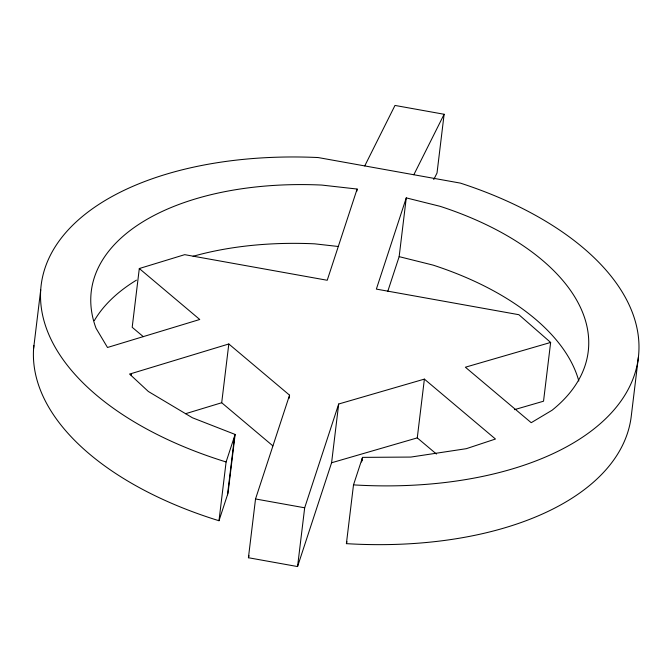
<?xml version="1.0" encoding="UTF-8"?>
<svg xmlns="http://www.w3.org/2000/svg" width="672" height="672" viewBox="0 0 672 672"><rect width="100%" height="100%" fill="white"/><g stroke="black" fill="none" stroke-linecap="round" stroke-linejoin="round"><path stroke-width="1.01" d="M33.6 348.575L40.715 289.808M139.306 268.531L199.752 319.486L107.495 347.483L96.054 328.289A250.286 134.476 6.9 0 1 321.779 185.069L357.126 189.05L327.222 280.266L184.708 254.663L139.306 268.531L132.191 327.298L143.329 336.68M131.292 375.564L131.536 373.506L228.816 343.98L289.556 395.17L289.178 398.269M272.857 445.855L221.701 402.738L228.816 343.98M33.869 345.5A300.787 161.616 6.9 0 0 218.988 520.733L226.103 461.966L235.124 434.44L192.419 417.766L148.344 391.482L129.553 374.027L131.536 373.506M227.497 494.777L234.612 436.019M235.124 434.44L228.01 493.206L218.988 520.733M638.4 357.21L631.285 415.968A300.787 161.616 6.9 0 1 346.391 543.648L353.506 484.882L362.527 457.372L410.869 457.069L466.343 448.678L495.466 439.026L424.385 379.117L338.696 404.006L331.59 462.764L297.562 566.563L248.422 557.735L255.528 498.968L289.556 395.17M297.562 566.563L304.676 507.797L338.696 404.006M356.874 191.108L357.126 189.05M361.637 462.025L362.015 458.934M362.149 460.463L362.527 457.372M387.778 291.346L399.151 256.645L406.266 197.879L440.16 206.338A250.286 134.476 6.9 0 1 552.014 410.281L531.216 422.696L465.377 367.214L550.645 342.443L543.53 401.209L514.441 409.66M364.745 165.925L394.985 105.437L444.125 114.265L437.018 173.032L433.751 179.542M436.439 454.037L417.27 437.884L424.385 379.117M248.422 557.735L249.068 555.752M406.266 197.879L376.362 289.103L518.876 314.706L550.645 342.443M346.391 543.648L347.021 541.724M413.834 174.745L444.125 114.265M185.598 413.7L221.701 402.738M331.59 462.764L417.27 437.884M338.579 246.523L314.672 243.835A250.286 134.476 6.9 0 0 193.116 256.276M255.528 498.968L304.676 507.797M399.151 256.645L433.045 265.104A250.286 134.476 6.9 0 1 578.81 380.999M94.315 320.611A250.286 134.476 6.9 0 1 136.45 280.14M353.506 484.882A300.787 161.616 6.9 0 0 633.906 376.454A300.787 161.616 6.9 0 0 460.421 183.12L318.158 157.55A300.787 161.616 6.9 0 0 44.268 270.438A300.787 161.616 6.9 0 0 226.103 461.966"/></g></svg>
